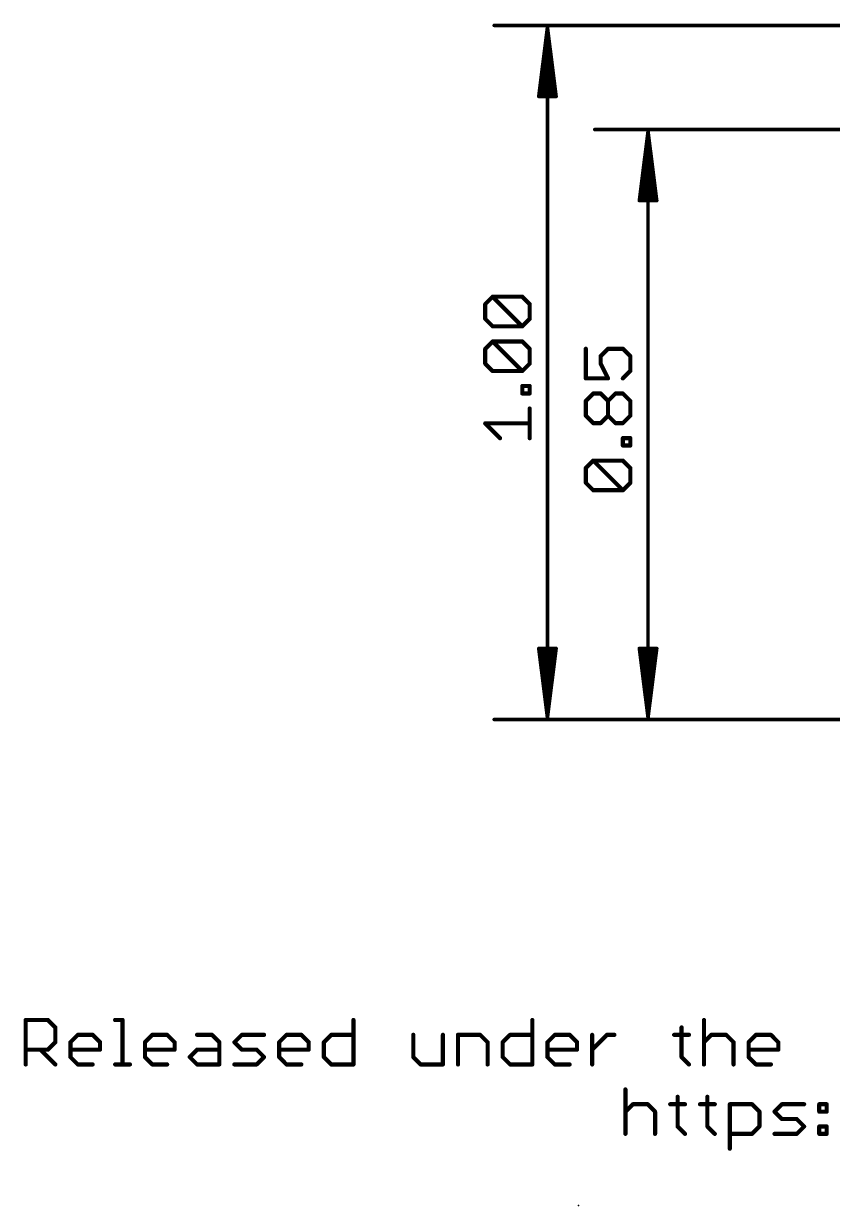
# Model space of a CAD drawing. Extents: x -36 to 72, y -21 to 37.
# Drawn here: x -35.56 to -5.95, y -17.78 to 25.46 of the extents above; entities that cross this region are included whole.
import ezdxf

# ---------------------------------------------------------------- set-up
doc = ezdxf.new("R2010")
doc.units = 0
for name, color, linetype in [('23', 53, 'CONTINUOUS'), ('47', 253, 'CONTINUOUS'), ('51', 53, 'CONTINUOUS')]:
    doc.layers.add(name, color=color, linetype=linetype)

msp = doc.modelspace()

# ---------------------------------------------------------------- linework, layer by layer
at = {"layer": '23'}
msp.add_point((-15.24, -17.78), dxfattribs=at)
at = {"layer": '47'}
for points, const_width in [([(0, 25.4), (-18.333, 25.4)], 0.13), ([(-16.383, 25.335), (-16.7022, 22.8)], 0.13), ([(-16.383, 25.335), (-16.643, 22.8)], 0.13), ([(-16.383, 25.335), (-16.513, 22.8)], 0.13), ([(-16.383, 0.065), (-16.383, 25.335)], 0.13), ([(-16.0638, 22.8), (-16.383, 25.335)], 0.13), ([(-16.253, 22.8), (-16.383, 25.335)], 0.13), ([(-16.123, 22.8), (-16.383, 25.335)], 0.13), ([(-16.7022, 22.8), (-16.0638, 22.8)], 0.13), ([(3.81, 21.59), (-14.65, 21.59)], 0.13), ([(-12.7, 21.525), (-13.0192, 18.99)], 0.13), ([(-12.7, 21.525), (-12.96, 18.99)], 0.13), ([(-12.7, 21.525), (-12.83, 18.99)], 0.13), ([(-12.7, 21.525), (-12.7, 0.065)], 0.13), ([(-12.3808, 18.99), (-12.7, 21.525)], 0.13), ([(-12.57, 18.99), (-12.7, 21.525)], 0.13), ([(-12.44, 18.99), (-12.7, 21.525)], 0.13), ([(-13.0192, 18.99), (-12.3808, 18.99)], 0.13), ([(-18.6607, 15.2012), (-18.3895, 15.4724)], 0.1524), ([(-18.6607, 14.6589), (-18.6607, 15.2012)], 0.1524), ([(-18.3895, 15.4724), (-17.3049, 15.4724)], 0.1524), ([(-17.3049, 14.3877), (-18.3895, 15.4724)], 0.1524), ([(-17.3049, 15.4724), (-17.0337, 15.2012)], 0.1524), ([(-17.0337, 15.2012), (-17.0337, 14.6589)], 0.1524), ([(-18.3895, 14.3877), (-18.6607, 14.6589)], 0.1524), ([(-17.0337, 14.6589), (-17.3049, 14.3877)], 0.1524), ([(-17.3049, 14.3877), (-18.3895, 14.3877)], 0.1524), ([(-18.6607, 13.564), (-18.3895, 13.8352)], 0.1524), ([(-18.3895, 13.8352), (-17.3049, 13.8352)], 0.1524), ([(-17.3049, 12.7505), (-18.3895, 13.8352)], 0.1524), ([(-17.3049, 13.8352), (-17.0337, 13.564)], 0.1524), ([(-18.6607, 13.0217), (-18.6607, 13.564)], 0.1524), ([(-17.0337, 13.564), (-17.0337, 13.0217)], 0.1524), ([(-14.9777, 13.5674), (-14.9777, 12.4827)], 0.1524), ([(-14.4354, 13.2962), (-14.1642, 13.5674)], 0.1524), ([(-14.1642, 13.5674), (-13.6219, 13.5674)], 0.1524), ([(-13.6219, 13.5674), (-13.3507, 13.2962)], 0.1524), ([(-18.3895, 12.7505), (-18.6607, 13.0217)], 0.1524), ([(-17.0337, 13.0217), (-17.3049, 12.7505)], 0.1524), ([(-14.4354, 13.025), (-14.4354, 13.2962)], 0.1524), ([(-14.1642, 12.4827), (-14.4354, 13.025)], 0.1524), ([(-13.3507, 13.2962), (-13.3507, 12.7539)], 0.1524), ([(-17.3049, 12.7505), (-18.3895, 12.7505)], 0.1524), ([(-14.9777, 12.4827), (-14.1642, 12.4827)], 0.1524), ([(-13.3507, 12.7539), (-13.6219, 12.4827)], 0.1524), ([(-17.3049, 11.932), (-17.3049, 12.2031)], 0.1524), ([(-17.3049, 12.2031), (-17.0337, 12.2031)], 0.1524), ([(-17.0337, 12.2031), (-17.0337, 11.932)], 0.1524), ([(-17.0337, 11.932), (-17.3049, 11.932)], 0.1524), ([(-14.9777, 11.659), (-14.7065, 11.9302)], 0.1524), ([(-14.9777, 11.1167), (-14.9777, 11.659)], 0.1524), ([(-14.7065, 11.9302), (-14.4354, 11.9302)], 0.1524), ([(-14.4354, 11.9302), (-14.1642, 11.659)], 0.1524), ([(-14.1642, 11.659), (-13.893, 11.9302)], 0.1524), ([(-14.1642, 11.1167), (-14.1642, 11.659)], 0.1524), ([(-13.893, 11.9302), (-13.6219, 11.9302)], 0.1524), ([(-13.6219, 11.9302), (-13.3507, 11.659)], 0.1524), ([(-13.3507, 11.659), (-13.3507, 11.1167)], 0.1524), ([(-17.0337, 10.2948), (-17.0337, 11.3795)], 0.1524), ([(-18.1184, 10.2948), (-18.6607, 10.8371)], 0.1524), ([(-18.6607, 10.8371), (-17.0337, 10.8371)], 0.1524), ([(-14.7065, 10.8455), (-14.9777, 11.1167)], 0.1524), ([(-14.4354, 10.8455), (-14.7065, 10.8455)], 0.1524), ([(-14.1642, 11.1167), (-14.4354, 10.8455)], 0.1524), ([(-13.893, 10.8455), (-14.1642, 11.1167)], 0.1524), ([(-13.6219, 10.8455), (-13.893, 10.8455)], 0.1524), ([(-13.3507, 11.1167), (-13.6219, 10.8455)], 0.1524), ([(-13.6219, 10.027), (-13.6219, 10.2981)], 0.1524), ([(-13.6219, 10.2981), (-13.3507, 10.2981)], 0.1524), ([(-13.3507, 10.027), (-13.6219, 10.027)], 0.1524), ([(-13.3507, 10.2981), (-13.3507, 10.027)], 0.1524), ([(-14.9777, 9.2033), (-14.7065, 9.4745)], 0.1524), ([(-14.7065, 9.4745), (-13.6219, 9.4745)], 0.1524), ([(-13.6219, 8.3898), (-14.7065, 9.4745)], 0.1524), ([(-13.6219, 9.4745), (-13.3507, 9.2033)], 0.1524), ([(-14.9777, 8.661), (-14.9777, 9.2033)], 0.1524), ([(-13.3507, 9.2033), (-13.3507, 8.661)], 0.1524), ([(-14.7065, 8.3898), (-14.9777, 8.661)], 0.1524), ([(-13.3507, 8.661), (-13.6219, 8.3898)], 0.1524), ([(-13.6219, 8.3898), (-14.7065, 8.3898)], 0.1524), ([(-16.383, 0.065), (-16.7022, 2.6)], 0.13), ([(-16.7022, 2.6), (-16.0638, 2.6)], 0.13), ([(-16.383, 0.065), (-16.643, 2.6)], 0.13), ([(-16.383, 0.065), (-16.513, 2.6)], 0.13), ([(-16.0638, 2.6), (-16.383, 0.065)], 0.13), ([(-16.253, 2.6), (-16.383, 0.065)], 0.13), ([(-16.123, 2.6), (-16.383, 0.065)], 0.13), ([(-12.7, 0.065), (-13.0192, 2.6)], 0.13), ([(-13.0192, 2.6), (-12.3808, 2.6)], 0.13), ([(-12.7, 0.065), (-12.96, 2.6)], 0.13), ([(-12.7, 0.065), (-12.83, 2.6)], 0.13), ([(-12.3808, 2.6), (-12.7, 0.065)], 0.13), ([(-12.57, 2.6), (-12.7, 0.065)], 0.13), ([(-12.44, 2.6), (-12.7, 0.065)], 0.13), ([(0, 0), (-18.333, 0)], 0.13), ([(3.81, 0), (-14.65, 0)], 0.13)]:
    msp.add_lwpolyline(points, dxfattribs=dict(at, const_width=const_width))
for points, const_width in [([(-18.333, 25.4325, 1), (-18.333, 25.3675)], 0.065), ([(-16.3505, 25.335, 1), (-16.4155, 25.335)], 0.065), ([(-16.3508, 25.3391, 1), (-16.4152, 25.3309)], 0.065), ([(-16.3505, 25.3333, 1), (-16.4155, 25.3367)], 0.065), ([(-16.3505, 25.3367, 1), (-16.4155, 25.3333)], 0.065), ([(-16.3507, 25.3383, 1), (-16.4153, 25.3317)], 0.065), ([(-16.3507, 25.3317, 1), (-16.4153, 25.3383)], 0.065), ([(-16.3508, 25.3309, 1), (-16.4152, 25.3391)], 0.065), ([(-16.7345, 22.8041, 1), (-16.67, 22.7959)], 0.065), ([(-16.7022, 22.8325, 1), (-16.7022, 22.7675)], 0.065), ([(-16.6753, 22.8033, 1), (-16.6107, 22.7967)], 0.065), ([(-16.5455, 22.8017, 1), (-16.4805, 22.7983)], 0.065), ([(-16.2855, 22.7983, 1), (-16.2205, 22.8017)], 0.065), ([(-16.1553, 22.7967, 1), (-16.0907, 22.8033)], 0.065), ([(-16.096, 22.7959, 1), (-16.0315, 22.8041)], 0.065), ([(-16.0638, 22.7675, 1), (-16.0638, 22.8325)], 0.065), ([(-14.65, 21.6225, 1), (-14.65, 21.5575)], 0.065), ([(-12.6675, 21.525, 1), (-12.7325, 21.525)], 0.065), ([(-12.6678, 21.5291, 1), (-12.7322, 21.5209)], 0.065), ([(-12.6675, 21.5233, 1), (-12.7325, 21.5267)], 0.065), ([(-12.6675, 21.5267, 1), (-12.7325, 21.5233)], 0.065), ([(-12.6677, 21.5283, 1), (-12.7323, 21.5217)], 0.065), ([(-12.6677, 21.5217, 1), (-12.7323, 21.5283)], 0.065), ([(-12.6678, 21.5209, 1), (-12.7322, 21.5291)], 0.065), ([(-13.0192, 19.0225, 1), (-13.0192, 18.9575)], 0.065), ([(-12.3808, 18.9575, 1), (-12.3808, 19.0225)], 0.065), ([(-13.0515, 18.9941, 1), (-12.987, 18.9859)], 0.065), ([(-12.9923, 18.9933, 1), (-12.9277, 18.9867)], 0.065), ([(-12.8625, 18.9917, 1), (-12.7975, 18.9883)], 0.065), ([(-12.6025, 18.9883, 1), (-12.5375, 18.9917)], 0.065), ([(-12.4723, 18.9867, 1), (-12.4077, 18.9933)], 0.065), ([(-12.413, 18.9859, 1), (-12.3485, 18.9941)], 0.065), ([(-18.6226, 15.2012, 1), (-18.6988, 15.2012)], 0.0762), ([(-18.6876, 15.2281, 1), (-18.6337, 15.1743)], 0.0762), ([(-18.3626, 15.4993, 1), (-18.4165, 15.4454)], 0.0762), ([(-18.3895, 15.5105, 1), (-18.3895, 15.4343)], 0.0762), ([(-18.3626, 15.4454, 1), (-18.4165, 15.4993)], 0.0762), ([(-17.2779, 15.4993, 1), (-17.3318, 15.4454)], 0.0762), ([(-17.3049, 15.4343, 1), (-17.3049, 15.5105)], 0.0762), ([(-16.9956, 15.2012, 1), (-17.0718, 15.2012)], 0.0762), ([(-17.0606, 15.1743, 1), (-17.0068, 15.2281)], 0.0762), ([(-18.6337, 14.6858, 1), (-18.6876, 14.6319)], 0.0762), ([(-17.0068, 14.6319, 1), (-17.0606, 14.6858)], 0.0762), ([(-18.6988, 14.6589, 1), (-18.6226, 14.6589)], 0.0762), ([(-18.3895, 14.4258, 1), (-18.3895, 14.3496)], 0.0762), ([(-18.4165, 14.3608, 1), (-18.3626, 14.4146)], 0.0762), ([(-17.3318, 14.4146, 1), (-17.2779, 14.3608)], 0.0762), ([(-17.3318, 14.3608, 1), (-17.2779, 14.4146)], 0.0762), ([(-17.3049, 14.3496, 1), (-17.3049, 14.4258)], 0.0762), ([(-17.0718, 14.6589, 1), (-16.9956, 14.6589)], 0.0762), ([(-18.3895, 13.8733, 1), (-18.3895, 13.7971)], 0.0762), ([(-18.3626, 13.8621, 1), (-18.4165, 13.8083)], 0.0762), ([(-18.3626, 13.8083, 1), (-18.4165, 13.8621)], 0.0762), ([(-17.2779, 13.8621, 1), (-17.3318, 13.8083)], 0.0762), ([(-17.3049, 13.7971, 1), (-17.3049, 13.8733)], 0.0762), ([(-18.6226, 13.564, 1), (-18.6988, 13.564)], 0.0762), ([(-18.6876, 13.591, 1), (-18.6337, 13.5371)], 0.0762), ([(-16.9956, 13.564, 1), (-17.0718, 13.564)], 0.0762), ([(-17.0606, 13.5371, 1), (-17.0068, 13.591)], 0.0762), ([(-14.9396, 13.5674, 1), (-15.0158, 13.5674)], 0.0762), ([(-14.1642, 13.6055, 1), (-14.1642, 13.5293)], 0.0762), ([(-14.1373, 13.5404, 1), (-14.1911, 13.5943)], 0.0762), ([(-13.5949, 13.5943, 1), (-13.6488, 13.5404)], 0.0762), ([(-13.6219, 13.5293, 1), (-13.6219, 13.6055)], 0.0762), ([(-18.6988, 13.0217, 1), (-18.6226, 13.0217)], 0.0762), ([(-18.6337, 13.0486, 1), (-18.6876, 12.9948)], 0.0762), ([(-17.0718, 13.0217, 1), (-16.9956, 13.0217)], 0.0762), ([(-17.0068, 12.9948, 1), (-17.0606, 13.0486)], 0.0762), ([(-14.3973, 13.2962, 1), (-14.4735, 13.2962)], 0.0762), ([(-14.4735, 13.025, 1), (-14.3973, 13.025)], 0.0762), ([(-14.4623, 13.3231, 1), (-14.4084, 13.2693)], 0.0762), ([(-14.4013, 13.0421, 1), (-14.4694, 13.008)], 0.0762), ([(-13.3126, 13.2962, 1), (-13.3888, 13.2962)], 0.0762), ([(-13.3776, 13.2693, 1), (-13.3238, 13.3231)], 0.0762), ([(-18.3895, 12.7886, 1), (-18.3895, 12.7124)], 0.0762), ([(-18.4165, 12.7236, 1), (-18.3626, 12.7775)], 0.0762), ([(-17.3318, 12.7775, 1), (-17.2779, 12.7236)], 0.0762), ([(-17.3318, 12.7236, 1), (-17.2779, 12.7775)], 0.0762), ([(-17.3049, 12.7124, 1), (-17.3049, 12.7886)], 0.0762), ([(-14.9777, 12.5208, 1), (-14.9777, 12.4446)], 0.0762), ([(-14.1642, 12.4446, 1), (-14.1642, 12.5208)], 0.0762), ([(-13.6488, 12.5096, 1), (-13.5949, 12.4558)], 0.0762), ([(-13.3888, 12.7539, 1), (-13.3126, 12.7539)], 0.0762), ([(-13.3238, 12.7269, 1), (-13.3776, 12.7808)], 0.0762), ([(-17.2668, 12.2031, 1), (-17.343, 12.2031)], 0.0762), ([(-17.3049, 12.2412, 1), (-17.3049, 12.165)], 0.0762), ([(-16.9956, 12.2031, 1), (-17.0718, 12.2031)], 0.0762), ([(-17.0337, 12.165, 1), (-17.0337, 12.2412)], 0.0762), ([(-15.0158, 12.4827, 1), (-14.9396, 12.4827)], 0.0762), ([(-14.1983, 12.4657, 1), (-14.1301, 12.4997)], 0.0762), ([(-17.3049, 11.9701, 1), (-17.3049, 11.8939)], 0.0762), ([(-17.343, 11.932, 1), (-17.2668, 11.932)], 0.0762), ([(-17.0718, 11.932, 1), (-16.9956, 11.932)], 0.0762), ([(-17.0337, 11.8939, 1), (-17.0337, 11.9701)], 0.0762), ([(-14.9396, 11.659, 1), (-15.0158, 11.659)], 0.0762), ([(-15.0046, 11.686, 1), (-14.9507, 11.6321)], 0.0762), ([(-14.7065, 11.9683, 1), (-14.7065, 11.8921)], 0.0762), ([(-14.6796, 11.9033, 1), (-14.7335, 11.9571)], 0.0762), ([(-14.4084, 11.9571, 1), (-14.4623, 11.9033)], 0.0762), ([(-14.4354, 11.8921, 1), (-14.4354, 11.9683)], 0.0762), ([(-14.1261, 11.659, 1), (-14.2023, 11.659)], 0.0762), ([(-14.1911, 11.686, 1), (-14.1373, 11.6321)], 0.0762), ([(-14.1911, 11.6321, 1), (-14.1373, 11.686)], 0.0762), ([(-13.893, 11.9683, 1), (-13.893, 11.8921)], 0.0762), ([(-13.8661, 11.9033, 1), (-13.92, 11.9571)], 0.0762), ([(-13.5949, 11.9571, 1), (-13.6488, 11.9033)], 0.0762), ([(-13.6219, 11.8921, 1), (-13.6219, 11.9683)], 0.0762), ([(-13.3126, 11.659, 1), (-13.3888, 11.659)], 0.0762), ([(-13.3776, 11.6321, 1), (-13.3238, 11.686)], 0.0762), ([(-16.9956, 11.3795, 1), (-17.0718, 11.3795)], 0.0762), ([(-18.6337, 10.8641, 1), (-18.6876, 10.8102)], 0.0762), ([(-18.6607, 10.8752, 1), (-18.6607, 10.799)], 0.0762), ([(-17.0337, 10.799, 1), (-17.0337, 10.8752)], 0.0762), ([(-15.0158, 11.1167, 1), (-14.9396, 11.1167)], 0.0762), ([(-14.9507, 11.1436, 1), (-15.0046, 11.0898)], 0.0762), ([(-14.7065, 10.8836, 1), (-14.7065, 10.8074)], 0.0762), ([(-14.7335, 10.8186, 1), (-14.6796, 10.8725)], 0.0762), ([(-14.4623, 10.8725, 1), (-14.4084, 10.8186)], 0.0762), ([(-14.4354, 10.8074, 1), (-14.4354, 10.8836)], 0.0762), ([(-14.2023, 11.1167, 1), (-14.1261, 11.1167)], 0.0762), ([(-14.1373, 11.1436, 1), (-14.1911, 11.0898)], 0.0762), ([(-14.1373, 11.0898, 1), (-14.1911, 11.1436)], 0.0762), ([(-13.893, 10.8836, 1), (-13.893, 10.8074)], 0.0762), ([(-13.92, 10.8186, 1), (-13.8661, 10.8725)], 0.0762), ([(-13.6488, 10.8725, 1), (-13.5949, 10.8186)], 0.0762), ([(-13.6219, 10.8074, 1), (-13.6219, 10.8836)], 0.0762), ([(-13.3888, 11.1167, 1), (-13.3126, 11.1167)], 0.0762), ([(-13.3238, 11.0898, 1), (-13.3776, 11.1436)], 0.0762), ([(-18.1453, 10.2679, 1), (-18.0914, 10.3218)], 0.0762), ([(-17.0718, 10.2948, 1), (-16.9956, 10.2948)], 0.0762), ([(-13.5838, 10.2981, 1), (-13.66, 10.2981)], 0.0762), ([(-13.6219, 10.3362, 1), (-13.6219, 10.26)], 0.0762), ([(-13.6219, 10.0651, 1), (-13.6219, 9.9889)], 0.0762), ([(-13.66, 10.027, 1), (-13.5838, 10.027)], 0.0762), ([(-13.3126, 10.2981, 1), (-13.3888, 10.2981)], 0.0762), ([(-13.3888, 10.027, 1), (-13.3126, 10.027)], 0.0762), ([(-13.3507, 10.26, 1), (-13.3507, 10.3362)], 0.0762), ([(-13.3507, 9.9889, 1), (-13.3507, 10.0651)], 0.0762), ([(-14.6796, 9.5014, 1), (-14.7335, 9.4475)], 0.0762), ([(-14.7065, 9.5126, 1), (-14.7065, 9.4364)], 0.0762), ([(-14.6796, 9.4475, 1), (-14.7335, 9.5014)], 0.0762), ([(-13.5949, 9.5014, 1), (-13.6488, 9.4475)], 0.0762), ([(-13.6219, 9.4364, 1), (-13.6219, 9.5126)], 0.0762), ([(-14.9396, 9.2033, 1), (-15.0158, 9.2033)], 0.0762), ([(-15.0046, 9.2302, 1), (-14.9507, 9.1764)], 0.0762), ([(-13.3126, 9.2033, 1), (-13.3888, 9.2033)], 0.0762), ([(-13.3776, 9.1764, 1), (-13.3238, 9.2302)], 0.0762), ([(-14.9507, 8.6879, 1), (-15.0046, 8.634)], 0.0762), ([(-15.0158, 8.661, 1), (-14.9396, 8.661)], 0.0762), ([(-13.3888, 8.661, 1), (-13.3126, 8.661)], 0.0762), ([(-13.3238, 8.634, 1), (-13.3776, 8.6879)], 0.0762), ([(-14.7065, 8.4279, 1), (-14.7065, 8.3517)], 0.0762), ([(-14.7335, 8.3629, 1), (-14.6796, 8.4168)], 0.0762), ([(-13.6488, 8.4168, 1), (-13.5949, 8.3629)], 0.0762), ([(-13.6488, 8.3629, 1), (-13.5949, 8.4168)], 0.0762), ([(-13.6219, 8.3517, 1), (-13.6219, 8.4279)], 0.0762), ([(-16.67, 2.6041, 1), (-16.7345, 2.5959)], 0.065), ([(-16.7022, 2.6325, 1), (-16.7022, 2.5675)], 0.065), ([(-16.6107, 2.6033, 1), (-16.6753, 2.5967)], 0.065), ([(-16.4805, 2.6017, 1), (-16.5455, 2.5983)], 0.065), ([(-16.2205, 2.5983, 1), (-16.2855, 2.6017)], 0.065), ([(-16.0907, 2.5967, 1), (-16.1553, 2.6033)], 0.065), ([(-16.0315, 2.5959, 1), (-16.096, 2.6041)], 0.065), ([(-16.0638, 2.5675, 1), (-16.0638, 2.6325)], 0.065), ([(-12.987, 2.6041, 1), (-13.0515, 2.5959)], 0.065), ([(-13.0192, 2.6325, 1), (-13.0192, 2.5675)], 0.065), ([(-12.9277, 2.6033, 1), (-12.9923, 2.5967)], 0.065), ([(-12.7975, 2.6017, 1), (-12.8625, 2.5983)], 0.065), ([(-12.5375, 2.5983, 1), (-12.6025, 2.6017)], 0.065), ([(-12.4077, 2.5967, 1), (-12.4723, 2.6033)], 0.065), ([(-12.3485, 2.5959, 1), (-12.413, 2.6041)], 0.065), ([(-12.3808, 2.5675, 1), (-12.3808, 2.6325)], 0.065), ([(-18.333, 0.0325, 1), (-18.333, -0.0325)], 0.065), ([(-16.4152, 0.0691, 1), (-16.3508, 0.0609)], 0.065), ([(-16.4153, 0.0683, 1), (-16.3507, 0.0617)], 0.065), ([(-16.4155, 0.0633, 1), (-16.3505, 0.0667)], 0.065), ([(-16.4155, 0.0667, 1), (-16.3505, 0.0633)], 0.065), ([(-16.4155, 0.065, 1), (-16.3505, 0.065)], 0.065), ([(-16.4153, 0.0617, 1), (-16.3507, 0.0683)], 0.065), ([(-16.4152, 0.0609, 1), (-16.3508, 0.0691)], 0.065), ([(-14.65, 0.0325, 1), (-14.65, -0.0325)], 0.065), ([(-12.7322, 0.0691, 1), (-12.6678, 0.0609)], 0.065), ([(-12.7323, 0.0683, 1), (-12.6677, 0.0617)], 0.065), ([(-12.7325, 0.0633, 1), (-12.6675, 0.0667)], 0.065), ([(-12.7325, 0.0667, 1), (-12.6675, 0.0633)], 0.065), ([(-12.7325, 0.065, 1), (-12.6675, 0.065)], 0.065), ([(-12.7323, 0.0617, 1), (-12.6677, 0.0683)], 0.065), ([(-12.7322, 0.0609, 1), (-12.6678, 0.0691)], 0.065)]:
    msp.add_lwpolyline(points, format="xyb", dxfattribs=dict(at, const_width=const_width))
at = {"layer": '51', "const_width": 0.1524}
for points in [[(-35.4838, -12.6238), (-35.4838, -10.9968)], [(-35.4838, -10.9968), (-34.6703, -10.9968)], [(-34.6703, -10.9968), (-34.3991, -11.268)], [(-34.3991, -11.268), (-34.3991, -11.8103)], [(-32.2095, -10.9968), (-31.9383, -10.9968)], [(-31.9383, -10.9968), (-31.9383, -12.6238)], [(-23.4848, -10.9968), (-23.4848, -12.6238)], [(-16.9361, -10.9968), (-16.9361, -12.6238)], [(-11.4739, -11.268), (-11.4739, -12.3526)], [(-10.6536, -10.9968), (-10.6536, -12.6238)], [(-33.8466, -11.8103), (-33.5755, -11.5391)], [(-33.5755, -11.5391), (-33.0331, -11.5391)], [(-33.0331, -11.5391), (-32.762, -11.8103)], [(-31.1181, -11.8103), (-30.8469, -11.5391)], [(-30.8469, -11.5391), (-30.3046, -11.5391)], [(-30.3046, -11.5391), (-30.0334, -11.8103)], [(-29.2097, -11.5391), (-28.6674, -11.5391)], [(-28.6674, -11.5391), (-28.3962, -11.8103)], [(-27.8437, -11.8103), (-27.5726, -11.5391)], [(-27.5726, -11.5391), (-26.7591, -11.5391)], [(-26.2066, -11.8103), (-25.9354, -11.5391)], [(-25.9354, -11.5391), (-25.3931, -11.5391)], [(-25.3931, -11.5391), (-25.1219, -11.8103)], [(-24.5694, -11.8103), (-24.2983, -11.5391)], [(-24.2983, -11.5391), (-23.4848, -11.5391)], [(-21.2951, -11.5391), (-21.2951, -12.3526)], [(-20.2105, -12.6238), (-20.2105, -11.5391)], [(-19.658, -12.6238), (-19.658, -11.5391)], [(-19.658, -11.5391), (-18.8445, -11.5391)], [(-18.8445, -11.5391), (-18.5733, -11.8103)], [(-18.0208, -11.8103), (-17.7496, -11.5391)], [(-17.7496, -11.5391), (-16.9361, -11.5391)], [(-16.3836, -11.8103), (-16.1125, -11.5391)], [(-16.1125, -11.5391), (-15.5701, -11.5391)], [(-15.5701, -11.5391), (-15.299, -11.8103)], [(-14.7465, -12.6238), (-14.7465, -11.5391)], [(-14.7465, -12.0815), (-14.2042, -11.5391)], [(-14.2042, -11.5391), (-13.933, -11.5391)], [(-11.745, -11.5391), (-11.2027, -11.5391)], [(-10.6536, -11.8103), (-10.3824, -11.5391)], [(-10.3824, -11.5391), (-9.8401, -11.5391)], [(-9.8401, -11.5391), (-9.5689, -11.8103)], [(-9.0164, -11.8103), (-8.7453, -11.5391)], [(-8.7453, -11.5391), (-8.2029, -11.5391)], [(-8.2029, -11.5391), (-7.9318, -11.8103)], [(-34.6703, -12.0815), (-35.4838, -12.0815)], [(-34.9415, -12.0815), (-34.3991, -12.6238)], [(-34.3991, -11.8103), (-34.6703, -12.0815)], [(-33.8466, -12.3526), (-33.8466, -11.8103)], [(-32.762, -12.0815), (-33.8466, -12.0815)], [(-32.762, -11.8103), (-32.762, -12.0815)], [(-31.1181, -12.3526), (-31.1181, -11.8103)], [(-30.0334, -12.0815), (-31.1181, -12.0815)], [(-30.0334, -11.8103), (-30.0334, -12.0815)], [(-29.4809, -12.3526), (-29.2097, -12.0815)], [(-29.2097, -12.0815), (-28.3962, -12.0815)], [(-28.3962, -11.8103), (-28.3962, -12.6238)], [(-27.5726, -12.0815), (-27.8437, -11.8103)], [(-27.0302, -12.0815), (-27.5726, -12.0815)], [(-26.7591, -12.3526), (-27.0302, -12.0815)], [(-26.2066, -12.3526), (-26.2066, -11.8103)], [(-25.1219, -12.0815), (-26.2066, -12.0815)], [(-25.1219, -11.8103), (-25.1219, -12.0815)], [(-24.5694, -12.3526), (-24.5694, -11.8103)], [(-18.5733, -11.8103), (-18.5733, -12.6238)], [(-18.0208, -12.3526), (-18.0208, -11.8103)], [(-16.3836, -12.3526), (-16.3836, -11.8103)], [(-15.299, -12.0815), (-16.3836, -12.0815)], [(-15.299, -11.8103), (-15.299, -12.0815)], [(-9.5689, -11.8103), (-9.5689, -12.6238)], [(-9.0164, -12.3526), (-9.0164, -11.8103)], [(-7.9318, -12.0815), (-9.0164, -12.0815)], [(-7.9318, -11.8103), (-7.9318, -12.0815)], [(-33.5755, -12.6238), (-33.8466, -12.3526)], [(-30.8469, -12.6238), (-31.1181, -12.3526)], [(-29.2097, -12.6238), (-29.4809, -12.3526)], [(-27.0302, -12.6238), (-26.7591, -12.3526)], [(-25.9354, -12.6238), (-26.2066, -12.3526)], [(-24.2983, -12.6238), (-24.5694, -12.3526)], [(-21.2951, -12.3526), (-21.0239, -12.6238)], [(-17.7496, -12.6238), (-18.0208, -12.3526)], [(-16.1125, -12.6238), (-16.3836, -12.3526)], [(-11.4739, -12.3526), (-11.2027, -12.6238)], [(-8.7453, -12.6238), (-9.0164, -12.3526)], [(-33.0331, -12.6238), (-33.5755, -12.6238)], [(-32.2095, -12.6238), (-31.6672, -12.6238)], [(-30.3046, -12.6238), (-30.8469, -12.6238)], [(-28.3962, -12.6238), (-29.2097, -12.6238)], [(-27.8437, -12.6238), (-27.0302, -12.6238)], [(-25.3931, -12.6238), (-25.9354, -12.6238)], [(-23.4848, -12.6238), (-24.2983, -12.6238)], [(-21.0239, -12.6238), (-20.2105, -12.6238)], [(-16.9361, -12.6238), (-17.7496, -12.6238)], [(-15.5701, -12.6238), (-16.1125, -12.6238)], [(-8.2029, -12.6238), (-8.7453, -12.6238)], [(-13.5266, -13.5368), (-13.5266, -15.1638)], [(-11.6183, -13.808), (-11.6183, -14.8926)], [(-10.5269, -13.808), (-10.5269, -14.8926)], [(-13.5266, -14.3503), (-13.2555, -14.0791)], [(-13.2555, -14.0791), (-12.7132, -14.0791)], [(-12.7132, -14.0791), (-12.442, -14.3503)], [(-11.8895, -14.0791), (-11.3472, -14.0791)], [(-10.798, -14.0791), (-10.2557, -14.0791)], [(-9.7066, -15.7061), (-9.7066, -14.0791)], [(-9.7066, -14.0791), (-8.8931, -14.0791)], [(-8.8931, -14.0791), (-8.622, -14.3503)], [(-8.0695, -14.3503), (-7.7983, -14.0791)], [(-7.7983, -14.0791), (-6.9848, -14.0791)], [(-6.4323, -14.0791), (-6.1611, -14.0791)], [(-6.4323, -14.3503), (-6.4323, -14.0791)], [(-6.1611, -14.0791), (-6.1611, -14.3503)], [(-12.442, -14.3503), (-12.442, -15.1638)], [(-8.622, -14.3503), (-8.622, -14.8926)], [(-7.7983, -14.6215), (-8.0695, -14.3503)], [(-7.256, -14.6215), (-7.7983, -14.6215)], [(-6.9848, -14.8926), (-7.256, -14.6215)], [(-6.1611, -14.3503), (-6.4323, -14.3503)], [(-11.6183, -14.8926), (-11.3472, -15.1638)], [(-10.5269, -14.8926), (-10.2557, -15.1638)], [(-8.8931, -15.1638), (-9.7066, -15.1638)], [(-8.622, -14.8926), (-8.8931, -15.1638)], [(-8.0695, -15.1638), (-7.256, -15.1638)], [(-7.256, -15.1638), (-6.9848, -14.8926)], [(-6.4323, -14.8926), (-6.1611, -14.8926)], [(-6.4323, -15.1638), (-6.4323, -14.8926)], [(-6.1611, -15.1638), (-6.4323, -15.1638)], [(-6.1611, -14.8926), (-6.1611, -15.1638)]]:
    msp.add_lwpolyline(points, dxfattribs=at)
at = {"layer": '51', "const_width": 0.0762}
for points in [[(-35.4457, -10.9968, 1), (-35.5219, -10.9968)], [(-35.4838, -10.9587, 1), (-35.4838, -11.0349)], [(-34.6434, -10.9699, 1), (-34.6972, -11.0238)], [(-34.6703, -11.0349, 1), (-34.6703, -10.9587)], [(-34.361, -11.268, 1), (-34.4372, -11.268)], [(-34.4261, -11.2949, 1), (-34.3722, -11.241)], [(-32.2095, -10.9587, 1), (-32.2095, -11.0349)], [(-31.9002, -10.9968, 1), (-31.9764, -10.9968)], [(-31.9383, -11.0349, 1), (-31.9383, -10.9587)], [(-23.4467, -10.9968, 1), (-23.5229, -10.9968)], [(-16.898, -10.9968, 1), (-16.9742, -10.9968)], [(-11.4358, -11.268, 1), (-11.512, -11.268)], [(-10.6155, -10.9968, 1), (-10.6917, -10.9968)], [(-33.5755, -11.501, 1), (-33.5755, -11.5772)], [(-33.5485, -11.5661, 1), (-33.6024, -11.5122)], [(-33.0062, -11.5122, 1), (-33.0601, -11.5661)], [(-33.0331, -11.5772, 1), (-33.0331, -11.501)], [(-30.8469, -11.501, 1), (-30.8469, -11.5772)], [(-30.8199, -11.5661, 1), (-30.8738, -11.5122)], [(-30.2776, -11.5122, 1), (-30.3315, -11.5661)], [(-30.3046, -11.5772, 1), (-30.3046, -11.501)], [(-29.2097, -11.501, 1), (-29.2097, -11.5772)], [(-28.6405, -11.5122, 1), (-28.6943, -11.5661)], [(-28.6674, -11.5772, 1), (-28.6674, -11.501)], [(-27.5726, -11.501, 1), (-27.5726, -11.5772)], [(-27.5456, -11.5661, 1), (-27.5995, -11.5122)], [(-26.7591, -11.5772, 1), (-26.7591, -11.501)], [(-25.9354, -11.501, 1), (-25.9354, -11.5772)], [(-25.9085, -11.5661, 1), (-25.9624, -11.5122)], [(-25.3661, -11.5122, 1), (-25.42, -11.5661)], [(-25.3931, -11.5772, 1), (-25.3931, -11.501)], [(-24.2983, -11.501, 1), (-24.2983, -11.5772)], [(-24.2713, -11.5661, 1), (-24.3252, -11.5122)], [(-23.4848, -11.5772, 1), (-23.4848, -11.501)], [(-21.257, -11.5391, 1), (-21.3332, -11.5391)], [(-20.1724, -11.5391, 1), (-20.2486, -11.5391)], [(-19.6199, -11.5391, 1), (-19.6961, -11.5391)], [(-19.658, -11.501, 1), (-19.658, -11.5772)], [(-18.8175, -11.5122, 1), (-18.8714, -11.5661)], [(-18.8445, -11.5772, 1), (-18.8445, -11.501)], [(-17.7496, -11.501, 1), (-17.7496, -11.5772)], [(-17.7227, -11.5661, 1), (-17.7766, -11.5122)], [(-16.9361, -11.5772, 1), (-16.9361, -11.501)], [(-16.1125, -11.501, 1), (-16.1125, -11.5772)], [(-16.0855, -11.5661, 1), (-16.1394, -11.5122)], [(-15.5432, -11.5122, 1), (-15.5971, -11.5661)], [(-15.5701, -11.5772, 1), (-15.5701, -11.501)], [(-14.7084, -11.5391, 1), (-14.7846, -11.5391)], [(-14.2042, -11.501, 1), (-14.2042, -11.5772)], [(-14.1772, -11.5661, 1), (-14.2311, -11.5122)], [(-13.933, -11.5772, 1), (-13.933, -11.501)], [(-11.745, -11.501, 1), (-11.745, -11.5772)], [(-11.2027, -11.5772, 1), (-11.2027, -11.501)], [(-10.3824, -11.501, 1), (-10.3824, -11.5772)], [(-10.3555, -11.5661, 1), (-10.4094, -11.5122)], [(-9.8132, -11.5122, 1), (-9.867, -11.5661)], [(-9.8401, -11.5772, 1), (-9.8401, -11.501)], [(-8.7453, -11.501, 1), (-8.7453, -11.5772)], [(-8.7183, -11.5661, 1), (-8.7722, -11.5122)], [(-8.176, -11.5122, 1), (-8.2299, -11.5661)], [(-8.2029, -11.5772, 1), (-8.2029, -11.501)], [(-35.4838, -12.0434, 1), (-35.4838, -12.1196)], [(-34.9145, -12.0545, 1), (-34.9684, -12.1084)], [(-34.6972, -12.0545, 1), (-34.6434, -12.1084)], [(-34.6703, -12.1196, 1), (-34.6703, -12.0434)], [(-34.4372, -11.8103, 1), (-34.361, -11.8103)], [(-34.3722, -11.8372, 1), (-34.4261, -11.7834)], [(-33.8085, -11.8103, 1), (-33.8847, -11.8103)], [(-33.8736, -11.7834, 1), (-33.8197, -11.8372)], [(-33.8466, -12.0434, 1), (-33.8466, -12.1196)], [(-32.7239, -11.8103, 1), (-32.8001, -11.8103)], [(-32.8001, -12.0815, 1), (-32.7239, -12.0815)], [(-32.7889, -11.8372, 1), (-32.735, -11.7834)], [(-32.762, -12.1196, 1), (-32.762, -12.0434)], [(-31.08, -11.8103, 1), (-31.1562, -11.8103)], [(-31.1181, -12.0434, 1), (-31.1181, -12.1196)], [(-31.145, -11.7834, 1), (-31.0911, -11.8372)], [(-29.9953, -11.8103, 1), (-30.0715, -11.8103)], [(-30.0715, -12.0815, 1), (-29.9953, -12.0815)], [(-30.0603, -11.8372, 1), (-30.0064, -11.7834)], [(-30.0334, -12.1196, 1), (-30.0334, -12.0434)], [(-29.2097, -12.0434, 1), (-29.2097, -12.1196)], [(-29.1828, -12.1084, 1), (-29.2367, -12.0545)], [(-28.3581, -11.8103, 1), (-28.4343, -11.8103)], [(-28.4232, -11.8372, 1), (-28.3693, -11.7834)], [(-28.3962, -12.1196, 1), (-28.3962, -12.0434)], [(-27.8168, -11.7834, 1), (-27.8707, -11.8372)], [(-27.8707, -11.7834, 1), (-27.8168, -11.8372)], [(-27.5726, -12.0434, 1), (-27.5726, -12.1196)], [(-27.5995, -12.1084, 1), (-27.5456, -12.0545)], [(-27.0033, -12.0545, 1), (-27.0572, -12.1084)], [(-27.0302, -12.1196, 1), (-27.0302, -12.0434)], [(-26.1685, -11.8103, 1), (-26.2447, -11.8103)], [(-26.2066, -12.0434, 1), (-26.2066, -12.1196)], [(-26.2335, -11.7834, 1), (-26.1796, -11.8372)], [(-25.0838, -11.8103, 1), (-25.16, -11.8103)], [(-25.16, -12.0815, 1), (-25.0838, -12.0815)], [(-25.1489, -11.8372, 1), (-25.095, -11.7834)], [(-25.1219, -12.1196, 1), (-25.1219, -12.0434)], [(-24.5313, -11.8103, 1), (-24.6075, -11.8103)], [(-24.5964, -11.7834, 1), (-24.5425, -11.8372)], [(-18.5352, -11.8103, 1), (-18.6114, -11.8103)], [(-18.6002, -11.8372, 1), (-18.5464, -11.7834)], [(-17.9827, -11.8103, 1), (-18.0589, -11.8103)], [(-18.0477, -11.7834, 1), (-17.9939, -11.8372)], [(-16.3455, -11.8103, 1), (-16.4217, -11.8103)], [(-16.4106, -11.7834, 1), (-16.3567, -11.8372)], [(-16.3836, -12.0434, 1), (-16.3836, -12.1196)], [(-15.2609, -11.8103, 1), (-15.3371, -11.8103)], [(-15.3371, -12.0815, 1), (-15.2609, -12.0815)], [(-15.3259, -11.8372, 1), (-15.272, -11.7834)], [(-15.299, -12.1196, 1), (-15.299, -12.0434)], [(-14.7734, -12.0545, 1), (-14.7195, -12.1084)], [(-10.6805, -11.7834, 1), (-10.6267, -11.8372)], [(-9.5308, -11.8103, 1), (-9.607, -11.8103)], [(-9.5959, -11.8372, 1), (-9.542, -11.7834)], [(-8.9783, -11.8103, 1), (-9.0545, -11.8103)], [(-9.0434, -11.7834, 1), (-8.9895, -11.8372)], [(-9.0164, -12.0434, 1), (-9.0164, -12.1196)], [(-7.8937, -11.8103, 1), (-7.9699, -11.8103)], [(-7.9699, -12.0815, 1), (-7.8937, -12.0815)], [(-7.9587, -11.8372, 1), (-7.9048, -11.7834)], [(-7.9318, -12.1196, 1), (-7.9318, -12.0434)], [(-33.8197, -12.3257, 1), (-33.8736, -12.3796)], [(-33.8847, -12.3526, 1), (-33.8085, -12.3526)], [(-31.0911, -12.3257, 1), (-31.145, -12.3796)], [(-31.1562, -12.3526, 1), (-31.08, -12.3526)], [(-29.454, -12.3257, 1), (-29.5078, -12.3796)], [(-29.5078, -12.3257, 1), (-29.454, -12.3796)], [(-26.7321, -12.3796, 1), (-26.786, -12.3257)], [(-26.786, -12.3796, 1), (-26.7321, -12.3257)], [(-26.1796, -12.3257, 1), (-26.2335, -12.3796)], [(-26.2447, -12.3526, 1), (-26.1685, -12.3526)], [(-24.5425, -12.3257, 1), (-24.5964, -12.3796)], [(-24.6075, -12.3526, 1), (-24.5313, -12.3526)], [(-21.2682, -12.3257, 1), (-21.3221, -12.3796)], [(-21.3332, -12.3526, 1), (-21.257, -12.3526)], [(-17.9939, -12.3257, 1), (-18.0477, -12.3796)], [(-18.0589, -12.3526, 1), (-17.9827, -12.3526)], [(-16.3567, -12.3257, 1), (-16.4106, -12.3796)], [(-16.4217, -12.3526, 1), (-16.3455, -12.3526)], [(-11.4469, -12.3257, 1), (-11.5008, -12.3796)], [(-11.512, -12.3526, 1), (-11.4358, -12.3526)], [(-8.9895, -12.3257, 1), (-9.0434, -12.3796)], [(-9.0545, -12.3526, 1), (-8.9783, -12.3526)], [(-35.5219, -12.6238, 1), (-35.4457, -12.6238)], [(-34.4261, -12.6507, 1), (-34.3722, -12.5969)], [(-33.5755, -12.5857, 1), (-33.5755, -12.6619)], [(-33.6024, -12.6507, 1), (-33.5485, -12.5969)], [(-33.0331, -12.6619, 1), (-33.0331, -12.5857)], [(-32.2095, -12.5857, 1), (-32.2095, -12.6619)], [(-31.9764, -12.6238, 1), (-31.9002, -12.6238)], [(-31.6672, -12.6619, 1), (-31.6672, -12.5857)], [(-30.8469, -12.5857, 1), (-30.8469, -12.6619)], [(-30.8738, -12.6507, 1), (-30.8199, -12.5969)], [(-30.3046, -12.6619, 1), (-30.3046, -12.5857)], [(-29.2097, -12.5857, 1), (-29.2097, -12.6619)], [(-29.2367, -12.6507, 1), (-29.1828, -12.5969)], [(-28.4343, -12.6238, 1), (-28.3581, -12.6238)], [(-28.3962, -12.6619, 1), (-28.3962, -12.5857)], [(-27.8437, -12.5857, 1), (-27.8437, -12.6619)], [(-27.0572, -12.5969, 1), (-27.0033, -12.6507)], [(-27.0302, -12.6619, 1), (-27.0302, -12.5857)], [(-25.9354, -12.5857, 1), (-25.9354, -12.6619)], [(-25.9624, -12.6507, 1), (-25.9085, -12.5969)], [(-25.3931, -12.6619, 1), (-25.3931, -12.5857)], [(-24.2983, -12.5857, 1), (-24.2983, -12.6619)], [(-24.3252, -12.6507, 1), (-24.2713, -12.5969)], [(-23.5229, -12.6238, 1), (-23.4467, -12.6238)], [(-23.4848, -12.6619, 1), (-23.4848, -12.5857)], [(-21.0239, -12.5857, 1), (-21.0239, -12.6619)], [(-21.0509, -12.6507, 1), (-20.997, -12.5969)], [(-20.2486, -12.6238, 1), (-20.1724, -12.6238)], [(-20.2105, -12.6619, 1), (-20.2105, -12.5857)], [(-19.6961, -12.6238, 1), (-19.6199, -12.6238)], [(-18.6114, -12.6238, 1), (-18.5352, -12.6238)], [(-17.7496, -12.5857, 1), (-17.7496, -12.6619)], [(-17.7766, -12.6507, 1), (-17.7227, -12.5969)], [(-16.9742, -12.6238, 1), (-16.898, -12.6238)], [(-16.9361, -12.6619, 1), (-16.9361, -12.5857)], [(-16.1125, -12.5857, 1), (-16.1125, -12.6619)], [(-16.1394, -12.6507, 1), (-16.0855, -12.5969)], [(-15.5701, -12.6619, 1), (-15.5701, -12.5857)], [(-14.7846, -12.6238, 1), (-14.7084, -12.6238)], [(-11.2296, -12.6507, 1), (-11.1758, -12.5969)], [(-10.6917, -12.6238, 1), (-10.6155, -12.6238)], [(-9.607, -12.6238, 1), (-9.5308, -12.6238)], [(-8.7453, -12.5857, 1), (-8.7453, -12.6619)], [(-8.7722, -12.6507, 1), (-8.7183, -12.5969)], [(-8.2029, -12.6619, 1), (-8.2029, -12.5857)], [(-13.4885, -13.5368, 1), (-13.5647, -13.5368)], [(-11.5802, -13.808, 1), (-11.6564, -13.808)], [(-10.4888, -13.808, 1), (-10.565, -13.808)], [(-13.2555, -14.041, 1), (-13.2555, -14.1172)], [(-13.2285, -14.1061, 1), (-13.2824, -14.0522)], [(-12.6862, -14.0522, 1), (-12.7401, -14.1061)], [(-12.7132, -14.1172, 1), (-12.7132, -14.041)], [(-11.8895, -14.041, 1), (-11.8895, -14.1172)], [(-11.3472, -14.1172, 1), (-11.3472, -14.041)], [(-10.798, -14.041, 1), (-10.798, -14.1172)], [(-10.2557, -14.1172, 1), (-10.2557, -14.041)], [(-9.6685, -14.0791, 1), (-9.7447, -14.0791)], [(-9.7066, -14.041, 1), (-9.7066, -14.1172)], [(-8.8662, -14.0522, 1), (-8.9201, -14.1061)], [(-8.8931, -14.1172, 1), (-8.8931, -14.041)], [(-7.7983, -14.041, 1), (-7.7983, -14.1172)], [(-7.7714, -14.1061, 1), (-7.8252, -14.0522)], [(-6.9848, -14.1172, 1), (-6.9848, -14.041)], [(-6.4323, -14.041, 1), (-6.4323, -14.1172)], [(-6.3942, -14.0791, 1), (-6.4704, -14.0791)], [(-6.123, -14.0791, 1), (-6.1992, -14.0791)], [(-6.1611, -14.1172, 1), (-6.1611, -14.041)], [(-13.5536, -14.3234, 1), (-13.4997, -14.3772)], [(-12.4039, -14.3503, 1), (-12.4801, -14.3503)], [(-12.4689, -14.3772, 1), (-12.415, -14.3234)], [(-8.5839, -14.3503, 1), (-8.6601, -14.3503)], [(-8.6489, -14.3772, 1), (-8.595, -14.3234)], [(-8.0425, -14.3234, 1), (-8.0964, -14.3772)], [(-8.0964, -14.3234, 1), (-8.0425, -14.3772)], [(-7.7983, -14.5834, 1), (-7.7983, -14.6596)], [(-7.8252, -14.6484, 1), (-7.7714, -14.5945)], [(-7.229, -14.5945, 1), (-7.2829, -14.6484)], [(-7.256, -14.6596, 1), (-7.256, -14.5834)], [(-6.4323, -14.3122, 1), (-6.4323, -14.3884)], [(-6.4704, -14.3503, 1), (-6.3942, -14.3503)], [(-6.1992, -14.3503, 1), (-6.123, -14.3503)], [(-6.1611, -14.3884, 1), (-6.1611, -14.3122)], [(-13.5647, -15.1638, 1), (-13.4885, -15.1638)], [(-12.4801, -15.1638, 1), (-12.4039, -15.1638)], [(-11.5914, -14.8657, 1), (-11.6453, -14.9196)], [(-11.6564, -14.8926, 1), (-11.5802, -14.8926)], [(-11.3741, -15.1907, 1), (-11.3202, -15.1369)], [(-10.4999, -14.8657, 1), (-10.5538, -14.9196)], [(-10.565, -14.8926, 1), (-10.4888, -14.8926)], [(-10.2827, -15.1907, 1), (-10.2288, -15.1369)], [(-9.7066, -15.1257, 1), (-9.7066, -15.2019)], [(-8.9201, -15.1369, 1), (-8.8662, -15.1907)], [(-8.8931, -15.2019, 1), (-8.8931, -15.1257)], [(-8.6601, -14.8926, 1), (-8.5839, -14.8926)], [(-8.595, -14.9196, 1), (-8.6489, -14.8657)], [(-8.0695, -15.1257, 1), (-8.0695, -15.2019)], [(-7.2829, -15.1369, 1), (-7.229, -15.1907)], [(-7.256, -15.2019, 1), (-7.256, -15.1257)], [(-6.9579, -14.9196, 1), (-7.0117, -14.8657)], [(-7.0117, -14.9196, 1), (-6.9579, -14.8657)], [(-6.4323, -14.8545, 1), (-6.4323, -14.9307)], [(-6.3942, -14.8926, 1), (-6.4704, -14.8926)], [(-6.4323, -15.1257, 1), (-6.4323, -15.2019)], [(-6.4704, -15.1638, 1), (-6.3942, -15.1638)], [(-6.123, -14.8926, 1), (-6.1992, -14.8926)], [(-6.1992, -15.1638, 1), (-6.123, -15.1638)], [(-6.1611, -14.9307, 1), (-6.1611, -14.8545)], [(-6.1611, -15.2019, 1), (-6.1611, -15.1257)], [(-9.7447, -15.7061, 1), (-9.6685, -15.7061)]]:
    msp.add_lwpolyline(points, format="xyb", dxfattribs=at)

doc.saveas('drawing.dxf')
